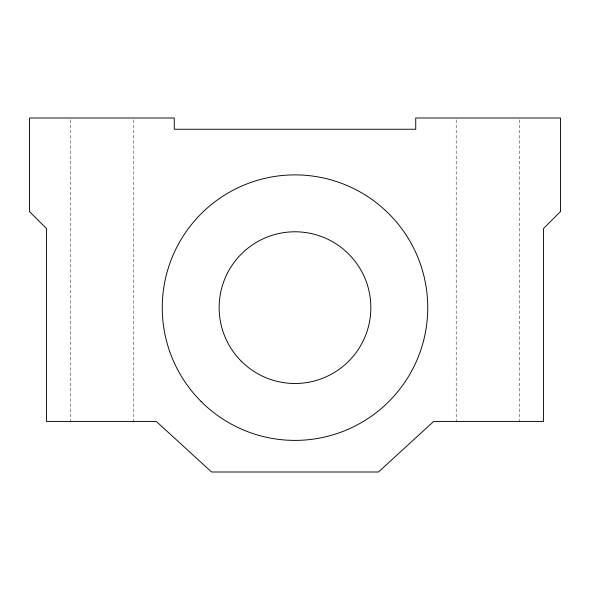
<?xml version="1.0" encoding="UTF-8"?>
<svg xmlns="http://www.w3.org/2000/svg" width="590" height="590" viewBox="0 0 590 590"><rect width="100%" height="100%" fill="white"/><g stroke="black" fill="none" stroke-linecap="round" stroke-linejoin="round"><path stroke-width="0.44" stroke-dasharray="2.95 2.21" d="M519.414 119.836L519.414 421.43M456.195 119.836L456.195 421.43M133.805 119.836L133.805 421.43M70.594 119.836L70.586 421.43"/><path stroke-width="0.89" d="M560.5 211.559L543.56 228.5L543.56 421.43L433.694 421.43L378.441 472L211.559 472L156.306 421.43L46.44 421.43L46.44 228.5L29.5 211.559L29.5 118L174.264 118L174.264 129.254L415.736 129.254L415.736 118L560.5 118L560.5 211.559M241.362 361.279A75.859 75.859 0 0 0 368.271 327.273A75.859 75.859 0 0 0 275.368 234.37A75.859 75.859 0 0 0 241.362 361.279M201.131 401.51A132.75 132.75 0 0 0 423.229 342.001A132.75 132.75 0 0 0 260.64 179.419A132.75 132.75 0 0 0 201.131 401.51"/></g></svg>
